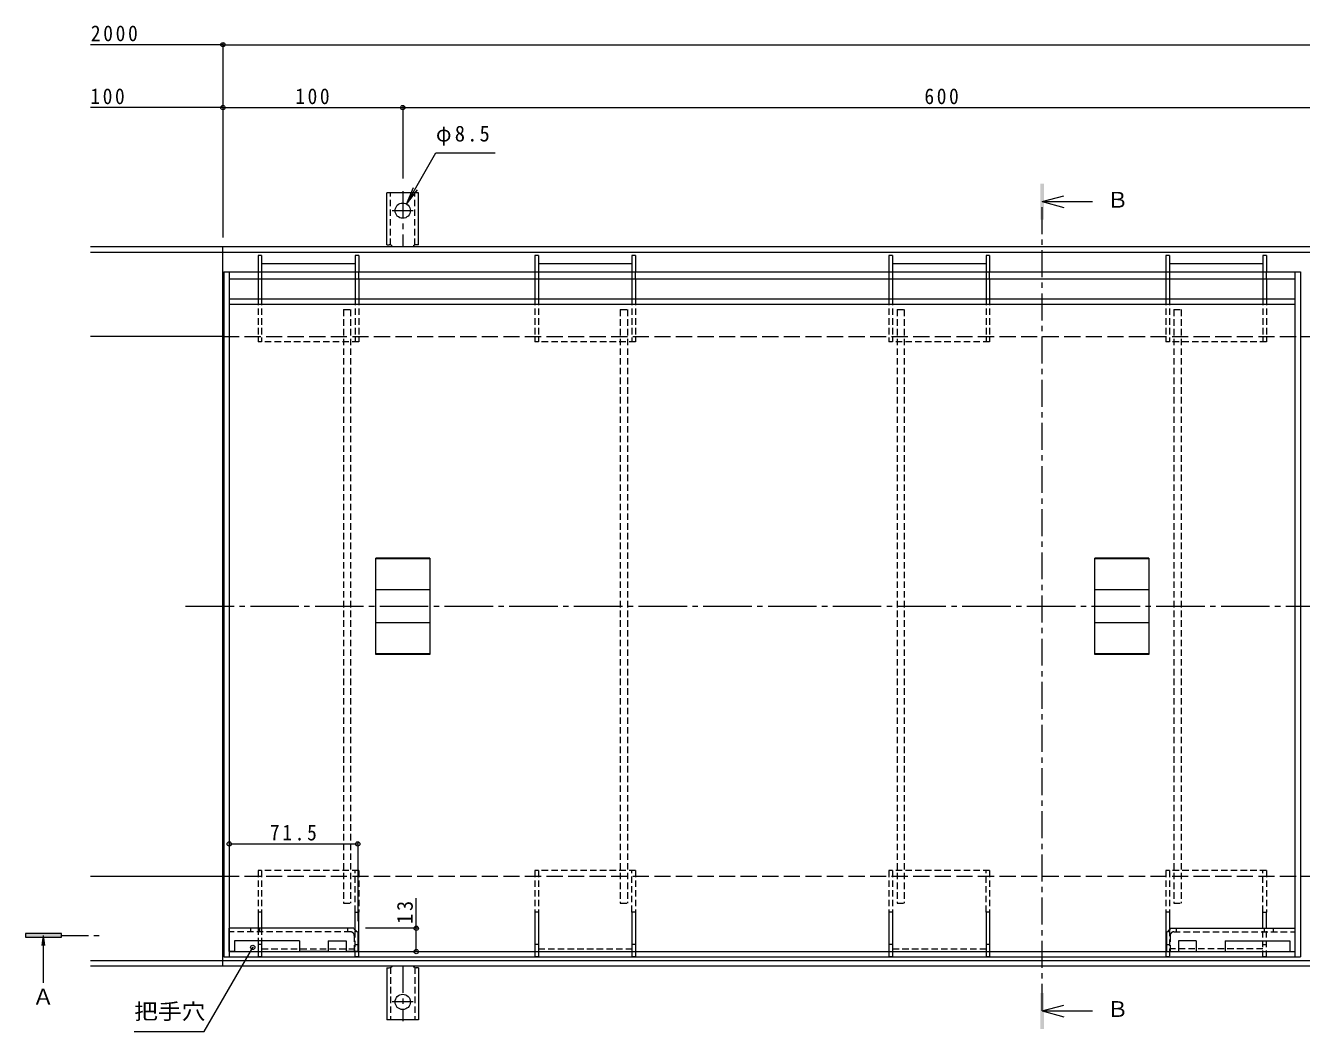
# Model space of a CAD drawing. Units: millimetres at full size, sheet at 1:3; some dimension numbers follow another scale. Extents: x -1126 to 1153, y -824 to 816.
# Drawn here: x -1126 to -417, y -127 to 432 of the extents above; entities that cross this region are included whole.
import ezdxf
from ezdxf.enums import TextEntityAlignment as Align

# ---------------------------------------------------------------- set-up
doc = ezdxf.new("R2010")
doc.units = ezdxf.units.MM
doc.header["$LTSCALE"] = 3
doc.header["$PDMODE"] = 32
doc.header["$PDSIZE"] = 2.4
for name, pattern in [('CHAIN1', [8, 5, -1, 1, -1]), ('CHAIN2', [12, 9, -1, 1, -1]), ('DASHED1', [1.8, 1.2, -0.6]), ('DASHED3', [4, 3, -1])]:
    doc.linetypes.add(name, pattern=pattern)
for name, color, linetype, lineweight in [('4-0', 7, 'CHAIN2', 9), ('4-1', 2, 'Continuous', 9), ('4-2', 3, 'Continuous', 9), ('4-3', 4, 'Continuous', 9), ('4-4', 7, 'Continuous', 9), ('4-5', 7, 'Continuous', 9), ('4-8', 6, 'Continuous', 9), ('4-9', 5, 'Continuous', 5), ('4-A', 6, 'Continuous', 9), ('4-C', 2, 'Continuous', 9)]:
    doc.layers.add(name, color=color, linetype=linetype, lineweight=lineweight)
doc.styles.add('ＭＳ ゴシック', font='')
doc.styles.get('ＭＳ ゴシック').set_extended_font_data('MS Gothic')

msp = doc.modelspace()

# ---------------------------------------------------------------- linework, layer by layer
at = {"layer": '4-0'}
msp.add_line((-1037.271, 109.401), (-145.344, 109.401), dxfattribs=at)
at = {"layer": '4-1'}
for p, q in [((-1090.252, 309.401), (-167.008, 309.401)), ((-1090.252, 306.401), (-167.008, 306.401)), ((-1016.508, -90.599), (-1016.508, 309.401)), ((-1016.508, 259.401), (-1090.252, 259.401)), ((-1090.252, -40.599), (-1016.508, -40.599)), ((-1090.252, -87.599), (-167.008, -87.599)), ((-1090.252, -90.599), (-167.008, -90.599))]:
    msp.add_line(p, q, dxfattribs=at)
at = {"layer": '4-1', "linetype": 'DASHED3'}
for p, q in [((-1016.508, 259.401), (-167.008, 259.401)), ((-1016.508, -40.599), (-167.008, -40.599))]:
    msp.add_line(p, q, dxfattribs=at)
at = {"layer": '4-2'}
for p, q in [((-1016.008, 295.401), (-1013.008, 295.401)), ((-1016.008, 295.401), (-1016.008, -85.599)), ((-1013.008, 295.401), (-1013.008, -85.599)), ((-420.008, -85.599), (-420.008, 295.401)), ((-1013.008, 280.401), (-420.008, 280.401)), ((-1013.008, 277.401), (-420.008, 277.401)), ((-931.508, 82.648), (-931.508, 136.153)), ((-901.508, 136.153), (-931.508, 136.153)), ((-901.508, 135.752), (-931.508, 135.752)), ((-901.508, 136.153), (-901.508, 82.648)), ((-531.508, 82.648), (-531.508, 136.153)), ((-501.508, 136.153), (-531.508, 136.153)), ((-501.508, 135.752), (-531.508, 135.752)), ((-501.508, 136.153), (-501.508, 82.648)), ((-901.508, 118.633), (-931.508, 118.633)), ((-501.508, 118.633), (-531.508, 118.633)), ((-901.508, 100.169), (-931.508, 100.169)), ((-501.508, 100.169), (-531.508, 100.169)), ((-901.508, 83.05), (-931.508, 83.05)), ((-901.508, 82.648), (-931.508, 82.648)), ((-501.508, 83.05), (-531.508, 83.05)), ((-501.508, 82.648), (-531.508, 82.648)), ((-1013.008, -82.599), (-420.008, -82.599)), ((-1016.008, -85.599), (-420.008, -85.599)), ((-420.008, -85.599), (-417.008, -85.599))]:
    msp.add_line(p, q, dxfattribs=at)
msp.add_lwpolyline([(-420.008, 295.401), (-417.008, 295.401), (-417.008, -85.599)], dxfattribs=at)
at = {"layer": '4-3'}
for p, q in [((-995.008, 304.401), (-997.008, 304.401)), ((-997.008, 304.401), (-997.008, 295.401)), ((-995.008, 304.401), (-995.008, 295.401)), ((-943.008, 299.901), (-995.008, 299.901)), ((-941.008, 304.401), (-943.008, 304.401)), ((-943.008, 304.401), (-943.008, 295.401)), ((-941.008, 304.401), (-941.008, 295.401)), ((-841.008, 304.401), (-843.008, 304.401)), ((-843.008, 304.401), (-843.008, 295.401)), ((-841.008, 304.401), (-841.008, 295.401)), ((-789.008, 299.901), (-841.008, 299.901)), ((-787.008, 304.401), (-789.008, 304.401)), ((-789.008, 304.401), (-789.008, 295.401)), ((-787.008, 304.401), (-787.008, 295.401)), ((-644.008, 304.401), (-646.008, 304.401)), ((-646.008, 304.401), (-646.008, 295.401)), ((-644.008, 304.401), (-644.008, 295.401)), ((-592.008, 299.901), (-644.008, 299.901)), ((-590.008, 304.401), (-592.008, 304.401)), ((-592.008, 304.401), (-592.008, 295.401)), ((-590.008, 304.401), (-590.008, 295.401)), ((-490.008, 304.401), (-492.008, 304.401)), ((-492.008, 304.401), (-492.008, 295.401)), ((-490.008, 304.401), (-490.008, 295.401)), ((-438.008, 299.901), (-490.008, 299.901)), ((-436.008, 304.401), (-438.008, 304.401)), ((-438.008, 304.401), (-438.008, 295.401)), ((-436.008, 304.401), (-436.008, 295.401)), ((-997.008, 291.401), (-997.008, 280.401)), ((-995.008, 291.401), (-995.008, 280.401)), ((-943.008, 291.401), (-943.008, 280.401)), ((-941.008, 291.401), (-941.008, 280.401)), ((-843.008, 291.401), (-843.008, 280.401)), ((-841.008, 291.401), (-841.008, 280.401)), ((-789.008, 291.401), (-789.008, 280.401)), ((-787.008, 291.401), (-787.008, 280.401)), ((-646.008, 291.401), (-646.008, 280.401)), ((-644.008, 291.401), (-644.008, 280.401)), ((-592.008, 291.401), (-592.008, 280.401)), ((-590.008, 291.401), (-590.008, 280.401)), ((-492.008, 291.401), (-492.008, 280.401)), ((-490.008, 291.401), (-490.008, 280.401)), ((-438.008, 291.401), (-438.008, 280.401)), ((-436.008, 291.401), (-436.008, 280.401)), ((-997.008, -60.599), (-997.008, -69.599)), ((-995.008, -60.599), (-997.008, -60.599)), ((-995.008, -60.599), (-995.008, -69.599)), ((-943.008, -60.599), (-941.008, -60.599)), ((-943.008, -70.477), (-943.008, -60.599)), ((-941.008, -82.599), (-941.008, -60.599)), ((-841.008, -60.599), (-843.008, -60.599)), ((-843.008, -60.599), (-843.008, -82.599)), ((-841.008, -60.599), (-841.008, -82.599)), ((-787.008, -60.599), (-789.008, -60.599)), ((-789.008, -60.599), (-789.008, -82.599)), ((-787.008, -60.599), (-787.008, -82.599)), ((-644.008, -60.599), (-646.008, -60.599)), ((-646.008, -60.599), (-646.008, -82.599)), ((-644.008, -60.599), (-644.008, -82.599)), ((-590.008, -60.599), (-592.008, -60.599)), ((-592.008, -60.599), (-592.008, -82.599)), ((-590.008, -60.599), (-590.008, -82.599)), ((-490.008, -60.599), (-492.008, -60.599)), ((-492.008, -60.599), (-492.008, -82.599)), ((-490.008, -60.599), (-490.008, -70.477)), ((-438.008, -60.599), (-436.008, -60.599)), ((-438.008, -69.599), (-438.008, -60.599)), ((-436.008, -69.599), (-436.008, -60.599)), ((-997.008, -76.599), (-997.008, -82.599)), ((-995.008, -76.599), (-995.008, -82.599)), ((-995.008, -78.599), (-997.008, -78.599)), ((-841.008, -78.599), (-843.008, -78.599)), ((-787.008, -78.599), (-789.008, -78.599)), ((-644.008, -78.599), (-646.008, -78.599)), ((-590.008, -78.599), (-592.008, -78.599))]:
    msp.add_line(p, q, dxfattribs=at)
at = {"layer": '4-3', "linetype": 'DASHED1'}
for p, q in [((-997.008, 295.401), (-997.008, 291.401)), ((-995.008, 295.401), (-995.008, 291.401)), ((-943.008, 295.401), (-943.008, 291.401)), ((-941.008, 291.401), (-941.008, 295.401)), ((-843.008, 295.401), (-843.008, 291.401)), ((-841.008, 295.401), (-841.008, 291.401)), ((-789.008, 295.401), (-789.008, 291.401)), ((-787.008, 291.401), (-787.008, 295.401)), ((-646.008, 295.401), (-646.008, 291.401)), ((-644.008, 295.401), (-644.008, 291.401)), ((-592.008, 295.401), (-592.008, 291.401)), ((-590.008, 291.401), (-590.008, 295.401)), ((-492.008, 295.401), (-492.008, 291.401)), ((-490.008, 295.401), (-490.008, 291.401)), ((-438.008, 295.401), (-438.008, 291.401)), ((-436.008, 291.401), (-436.008, 295.401)), ((-997.008, 280.401), (-997.008, 256.401)), ((-995.008, 280.401), (-995.008, 256.401)), ((-943.008, 280.401), (-943.008, 256.401)), ((-941.008, 280.401), (-941.008, 256.401)), ((-843.008, 280.401), (-843.008, 256.401)), ((-841.008, 280.401), (-841.008, 256.401)), ((-789.008, 280.401), (-789.008, 256.401)), ((-787.008, 280.401), (-787.008, 256.401)), ((-646.008, 280.401), (-646.008, 256.401)), ((-644.008, 280.401), (-644.008, 256.401)), ((-592.008, 280.401), (-592.008, 256.401)), ((-590.008, 280.401), (-590.008, 256.401)), ((-492.008, 280.401), (-492.008, 256.401)), ((-490.008, 280.401), (-490.008, 256.401)), ((-438.008, 280.401), (-438.008, 256.401)), ((-436.008, 280.401), (-436.008, 256.401)), ((-941.008, 256.401), (-997.008, 256.401)), ((-787.008, 256.401), (-843.008, 256.401)), ((-590.008, 256.401), (-646.008, 256.401)), ((-436.008, 256.401), (-492.008, 256.401)), ((-997.008, -37.599), (-997.008, -60.599)), ((-941.008, -37.599), (-997.008, -37.599)), ((-995.008, -37.599), (-995.008, -60.599)), ((-943.008, -60.599), (-943.008, -37.599)), ((-941.008, -37.599), (-941.008, -60.599)), ((-843.008, -37.599), (-843.008, -60.599)), ((-787.008, -37.599), (-843.008, -37.599)), ((-841.008, -37.599), (-841.008, -60.599)), ((-789.008, -60.599), (-789.008, -37.599)), ((-787.008, -37.599), (-787.008, -60.599)), ((-646.008, -37.599), (-646.008, -60.599)), ((-590.008, -37.599), (-646.008, -37.599)), ((-644.008, -37.599), (-644.008, -60.599)), ((-592.008, -60.599), (-592.008, -37.599)), ((-590.008, -37.599), (-590.008, -60.599)), ((-492.008, -37.599), (-492.008, -60.599)), ((-436.008, -37.599), (-492.008, -37.599)), ((-490.008, -37.599), (-490.008, -60.599)), ((-438.008, -60.599), (-438.008, -37.599)), ((-436.008, -37.599), (-436.008, -60.599)), ((-997.008, -69.599), (-997.008, -76.599)), ((-995.008, -69.599), (-995.008, -76.599)), ((-943.008, -85.599), (-943.008, -70.477)), ((-490.008, -70.477), (-490.008, -85.599)), ((-438.008, -85.599), (-438.008, -69.599)), ((-436.008, -85.599), (-436.008, -69.599)), ((-997.008, -82.599), (-997.008, -85.599)), ((-995.008, -81.099), (-943.008, -81.099)), ((-995.008, -82.599), (-995.008, -85.599)), ((-943.008, -78.599), (-941.008, -78.599)), ((-941.008, -85.599), (-941.008, -82.599)), ((-843.008, -82.599), (-843.008, -85.599)), ((-841.008, -81.099), (-789.008, -81.099)), ((-841.008, -82.599), (-841.008, -85.599)), ((-789.008, -82.599), (-789.008, -85.599)), ((-787.008, -82.599), (-787.008, -85.599)), ((-646.008, -82.599), (-646.008, -85.599)), ((-644.008, -81.099), (-592.008, -81.099)), ((-644.008, -82.599), (-644.008, -85.599)), ((-592.008, -82.599), (-592.008, -85.599)), ((-590.008, -82.599), (-590.008, -85.599)), ((-492.008, -78.599), (-490.008, -78.599)), ((-492.008, -82.599), (-492.008, -85.599)), ((-438.008, -81.099), (-490.008, -81.099)), ((-438.008, -78.599), (-436.008, -78.599)), ((-995.008, -85.599), (-997.008, -85.599)), ((-941.008, -85.599), (-943.008, -85.599)), ((-841.008, -85.599), (-843.008, -85.599)), ((-787.008, -85.599), (-789.008, -85.599)), ((-644.008, -85.599), (-646.008, -85.599)), ((-590.008, -85.599), (-592.008, -85.599)), ((-490.008, -85.599), (-492.008, -85.599)), ((-436.008, -85.599), (-438.008, -85.599))]:
    msp.add_line(p, q, dxfattribs=at)
at = {"layer": '4-4'}
for p, q in [((-1016.508, 421.694), (-1090.252, 421.694)), ((-1016.508, 422.594), (-1016.508, 314.401)), ((-1016.508, 421.694), (-167.008, 421.694)), ((-1016.508, 386.694), (-1090.252, 386.694)), ((-1016.508, 386.694), (-916.508, 386.694)), ((-916.508, 387.594), (-916.508, 347.244)), ((-916.508, 386.694), (-316.508, 386.694)), ((-1013.008, -22.721), (-941.508, -22.721)), ((-941.508, -21.821), (-941.508, -65.599)), ((-908.99, -69.599), (-908.99, -52.883)), ((-908.09, -69.599), (-937.147, -69.599)), ((-908.99, -82.599), (-908.99, -69.599))]:
    msp.add_line(p, q, dxfattribs=at)
for p in [(-1016.508, 421.694), (-1016.508, 386.694), (-916.508, 386.694), (-1013.008, -22.721), (-941.508, -22.721), (-908.99, -69.599), (-908.99, -82.599)]:
    msp.add_point(p, dxfattribs=at)
at = {"layer": '4-5'}
for p, q in [((-914.383, 333.081), (-897.993, 361.47)), ((-897.993, 361.47), (-864.993, 361.47)), ((-914.383, 333.081), (-910.556, 342.32)), ((-914.383, 333.081), (-908.295, 341.015)), ((-1026.902, -127.019), (-999.916, -80.278)), ((-1065.902, -127.019), (-1026.902, -127.019))]:
    msp.add_line(p, q, dxfattribs=at)
at = {"layer": '4-5', "color": 4}
for p, q in [((-560.758, 334.401), (-548.758, 337.601)), ((-560.758, 334.401), (-532.758, 334.401)), ((-560.758, 334.401), (-548.758, 331.201)), ((-1126.344, -74.599), (-1106.344, -74.599)), ((-1116.578, -73.599), (-1117.313, -79.185)), ((-1116.578, -73.599), (-1115.843, -79.185)), ((-1116.578, -73.599), (-1116.578, -99.974)), ((-1106.344, -74.599), (-1106.344, -72.599)), ((-560.758, -115.599), (-548.758, -112.399)), ((-560.758, -115.599), (-532.758, -115.599)), ((-560.758, -115.599), (-548.758, -118.799))]:
    msp.add_line(p, q, dxfattribs=at)
at = {"layer": '4-5', "color": 4, "linetype": 'CHAIN1'}
for p, q in [((-560.758, -115.599), (-560.758, 334.401)), ((-1106.344, -73.599), (-1083.153, -73.599))]:
    msp.add_line(p, q, dxfattribs=at)
at = {"layer": '4-5', "color": 4}
msp.add_lwpolyline([(-1106.344, -72.599), (-1126.344, -72.599), (-1126.344, -74.599)], dxfattribs=at)
at = {"layer": '4-5'}
msp.add_point((-999.916, -80.278), dxfattribs=at)
at = {"layer": '4-5', "color": 4}
for points in [[(-561.758, 324.401), (-559.758, 324.401), (-561.758, 344.401), (-559.758, 344.401)], [(-1106.344, -72.599), (-1106.344, -74.599), (-1126.344, -72.599), (-1126.344, -74.599)], [(-561.758, -125.599), (-559.758, -125.599), (-561.758, -105.599), (-559.758, -105.599)]]:
    msp.add_solid(points, dxfattribs=at)
at = {"layer": '4-8'}
for p, q in [((-1013.008, -82.599), (-1013.008, -69.599)), ((-943.647, -69.599), (-1013.008, -69.599)), ((-489.368, -69.599), (-420.008, -69.599)), ((-420.008, -82.599), (-420.008, -69.599)), ((-974.008, -76.599), (-1010.008, -76.599)), ((-974.008, -76.599), (-974.008, -82.599)), ((-958.008, -76.599), (-958.008, -82.599)), ((-958.008, -76.599), (-948.008, -76.599)), ((-948.008, -76.599), (-948.008, -82.599)), ((-941.508, -71.599), (-941.508, -82.599)), ((-491.508, -71.599), (-491.508, -82.599)), ((-485.008, -76.599), (-485.008, -82.599)), ((-475.008, -76.599), (-485.008, -76.599)), ((-475.008, -76.599), (-475.008, -82.599)), ((-459.008, -76.599), (-423.008, -76.599)), ((-459.008, -76.599), (-459.008, -82.599)), ((-958.008, -82.599), (-974.008, -82.599)), ((-941.508, -82.599), (-948.008, -82.599)), ((-491.508, -82.599), (-485.008, -82.599)), ((-475.008, -82.599), (-459.008, -82.599))]:
    msp.add_line(p, q, dxfattribs=at)
at = {"layer": '4-8', "linetype": 'DASHED1'}
for p, q in [((-1001.008, -71.599), (-1001.008, -69.599)), ((-996.008, -71.599), (-996.008, -69.599)), ((-947.008, -71.599), (-947.008, -69.599)), ((-486.008, -71.599), (-486.008, -69.599)), ((-437.008, -71.599), (-437.008, -69.599)), ((-432.008, -71.599), (-432.008, -69.599)), ((-945.508, -71.599), (-1013.008, -71.599)), ((-943.508, -73.599), (-943.508, -82.599)), ((-489.508, -73.599), (-489.508, -82.599)), ((-487.508, -71.599), (-420.008, -71.599))]:
    msp.add_line(p, q, dxfattribs=at)
at = {"layer": '4-8'}
for points in [[(-1010.008, -76.599), (-1010.008, -82.599), (-1013.008, -82.599)], [(-423.008, -76.599), (-423.008, -82.599), (-420.008, -82.599)]]:
    msp.add_lwpolyline(points, dxfattribs=at)
for centre, radius, start, end in [((-941.385, -69.323), 2.28, 186.96237, 266.89547), ((-945.508, -73.599), 4, 31.94537, 60.13994), ((-491.631, -69.323), 2.28, 273.10453, 353.03763), ((-487.508, -73.599), 4, 119.86006, 148.05463)]:
    msp.add_arc(centre, radius, start, end, dxfattribs=at)
at = {"layer": '4-8', "linetype": 'DASHED1'}
for centre, start, end in [((-945.508, -73.599), 0, 90), ((-487.508, -73.599), 90, 180)]:
    msp.add_arc(centre, 2, start, end, dxfattribs=at)
at = {"layer": '4-9', "linetype": 'DASHED1'}
for p, q in [((-949.508, 274.401), (-949.508, -55.599)), ((-795.508, 274.401), (-795.508, -55.599)), ((-641.508, 274.401), (-641.508, -55.599)), ((-487.508, 274.401), (-483.508, 274.401)), ((-487.508, 274.401), (-487.508, -55.599)), ((-483.508, 274.401), (-483.508, -55.599)), ((-949.508, -55.599), (-945.508, -55.599)), ((-795.508, -55.599), (-791.508, -55.599)), ((-641.508, -55.599), (-637.508, -55.599)), ((-487.508, -55.599), (-483.508, -55.599))]:
    msp.add_line(p, q, dxfattribs=at)
for points in [[(-949.508, 274.401), (-945.508, 274.401), (-945.508, -55.599)], [(-795.508, 274.401), (-791.508, 274.401), (-791.508, -55.599)], [(-641.508, 274.401), (-637.508, 274.401), (-637.508, -55.599)]]:
    msp.add_lwpolyline(points, dxfattribs=at)
at = {"layer": '4-A'}
for p, q in [((-1013.008, 295.401), (-420.008, 295.401)), ((-1013.008, 291.401), (-420.008, 291.401))]:
    msp.add_line(p, q, dxfattribs=at)
at = {"layer": '4-C'}
for p, q in [((-925.258, 310.401), (-925.258, 339.401)), ((-907.758, 339.401), (-925.258, 339.401)), ((-907.758, 310.401), (-907.758, 339.401)), ((-925.258, 310.401), (-924.008, 310.401)), ((-907.758, 310.401), (-909.008, 310.401)), ((-925.258, -91.599), (-925.258, -120.599)), ((-925.258, -91.599), (-924.008, -91.599)), ((-907.758, -91.599), (-909.008, -91.599)), ((-907.758, -91.599), (-907.758, -120.599)), ((-907.758, -120.599), (-925.258, -120.599))]:
    msp.add_line(p, q, dxfattribs=at)
at = {"layer": '4-C', "linetype": 'DASHED1'}
for p, q in [((-923.258, 310.255), (-923.258, 339.401)), ((-909.758, 310.255), (-909.758, 339.401)), ((-923.258, -91.453), (-923.258, -120.599)), ((-909.758, -91.453), (-909.758, -120.599))]:
    msp.add_line(p, q, dxfattribs=at)
at = {"layer": '4-C', "linetype": 'CHAIN1'}
for p, q in [((-916.508, 340.181), (-916.508, 309.401)), ((-922.284, 329.401), (-910.732, 329.401)), ((-916.508, -90.599), (-916.508, -121.379)), ((-910.732, -110.599), (-922.284, -110.599))]:
    msp.add_line(p, q, dxfattribs=at)
at = {"layer": '4-C'}
for centre in [(-916.508, 329.401), (-916.508, -110.599)]:
    msp.add_circle(centre, 4.25, dxfattribs=at)
for centre, start, end in [((-924.008, 308.401), 30.00051, 90), ((-909.008, 308.401), 90, 149.99949), ((-924.008, -89.599), 270, 329.99949), ((-909.008, -89.599), 210.00051, 270)]:
    msp.add_arc(centre, 2, start, end, dxfattribs=at)

# ---------------------------------------------------------------- texts
at = {"layer": '4-4', "color": 2, "char_height": 8.798, "attachment_point": 7, "style": 'ＭＳ ゴシック'}
for s, insert in [('\\T1.28;\\W0.9;2000', (-1089.988, 423.494)), ('\\T1.27;\\W0.9;100', (-1090.252, 388.494)), ('\\T1.27;\\W0.9;100', (-976.258, 388.494)), ('\\T1.27;\\W0.9;600', (-626.258, 388.494)), ('\\T1.28;\\W0.9;71.5', (-990.383, -20.921))]:
    msp.add_mtext(s, dxfattribs=dict(at, insert=insert))
at = {"layer": '4-4', "color": 2, "insert": (-910.79, -67.293), "char_height": 8.798, "attachment_point": 7, "rotation": 90, "style": 'ＭＳ ゴシック'}
msp.add_mtext('\\T1.27;\\W0.95;13', dxfattribs=at)
at = {"layer": '4-5', "color": 2, "style": 'ＭＳ ゴシック'}
for s, p in [('Ｂ', (-524.758, 328.401)), ('Ａ', (-1122.5, -114.699)), ('Ｂ', (-524.758, -121.599))]:
    msp.add_text(s, height=8.798, dxfattribs=at).set_placement(p, align=Align.BOTTOM_LEFT)
at = {"layer": '4-5', "color": 2, "style": 'ＭＳ ゴシック', "width": 1.1}
msp.add_text('把手穴', height=8.798, dxfattribs=at).set_placement((-1065.902, -122.909), align=Align.BOTTOM_LEFT)
at = {"layer": '4-5', "color": 2, "insert": (-897.993, 365.47), "char_height": 8.798, "attachment_point": 7, "style": 'ＭＳ ゴシック'}
msp.add_mtext('\\T1.21;\\W0.95;φ8.5', dxfattribs=at)

doc.saveas('drawing.dxf')
